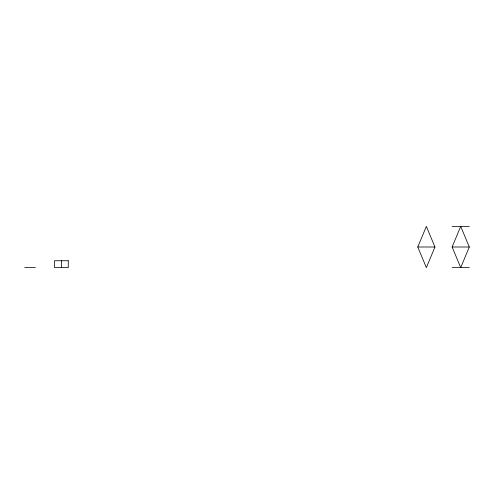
<?xml version="1.0" encoding="UTF-8"?>
<svg xmlns="http://www.w3.org/2000/svg" width="494" height="494" viewBox="0 0 494 494"><rect width="100%" height="100%" fill="white"/><g stroke="black" fill="none" stroke-linecap="round" stroke-linejoin="round"><path stroke-width="0.74" d="M417.77 247L426.359 226.388L434.948 247L426.359 267.612L417.77 247L434.948 247M452.121 247L460.711 226.388L469.3 247L460.711 267.612L452.121 247L469.3 247M452.121 226.388L469.3 226.388M24.7 267.612L35.346 267.612M452.121 267.612L469.3 267.612M61.398 260.739L61.398 267.612M68.265 260.739L54.525 260.739L54.525 267.612L68.265 267.612L68.265 260.739"/></g></svg>
